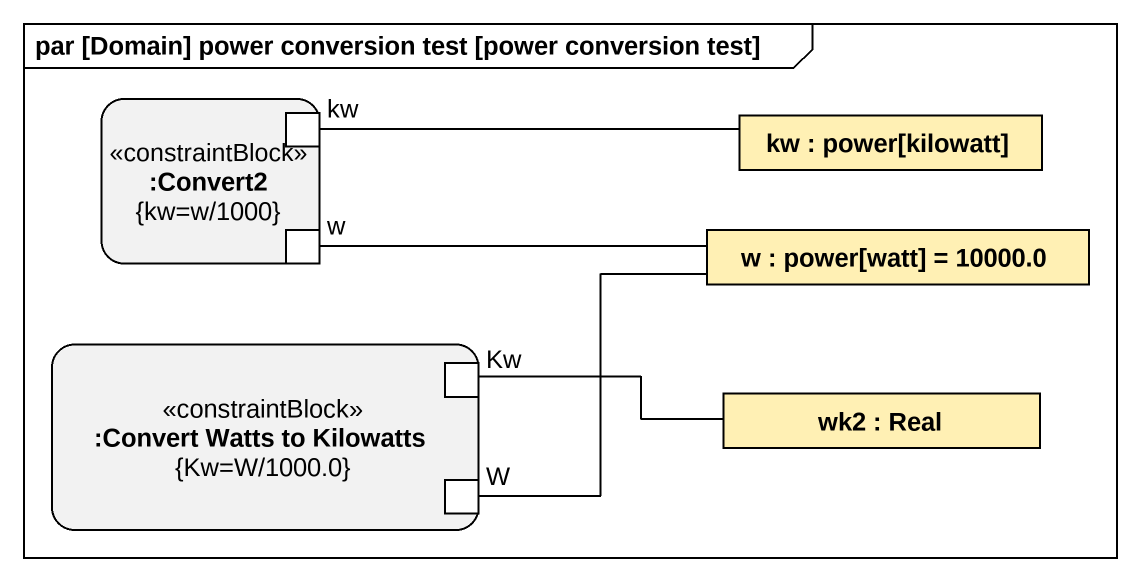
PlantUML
@startuml
mainframe par [Domain] power conversion test [power conversion test]
rectangle ":Convert2\n{kw=w/1000}" as Convert2 <<constraintBlock>> {
  port kw
  port w
}
rectangle "kw : power[kilowatt]" as kw_2 #FFF0B4
rectangle "w : power[watt] = 10000.0" as w_2 #FFF0B4
rectangle ":Convert Watts to Kilowatts\n{Kw=W/1000.0}" as Convert_Watts_to_Kilowatts <<constraintBlock>> {
  port Kw
  port W
}
rectangle "wk2 : Real" as wk2 #FFF0B4
kw -right- kw_2
w -right- w_2
Kw -right- wk2
W -right- w_2
@enduml
